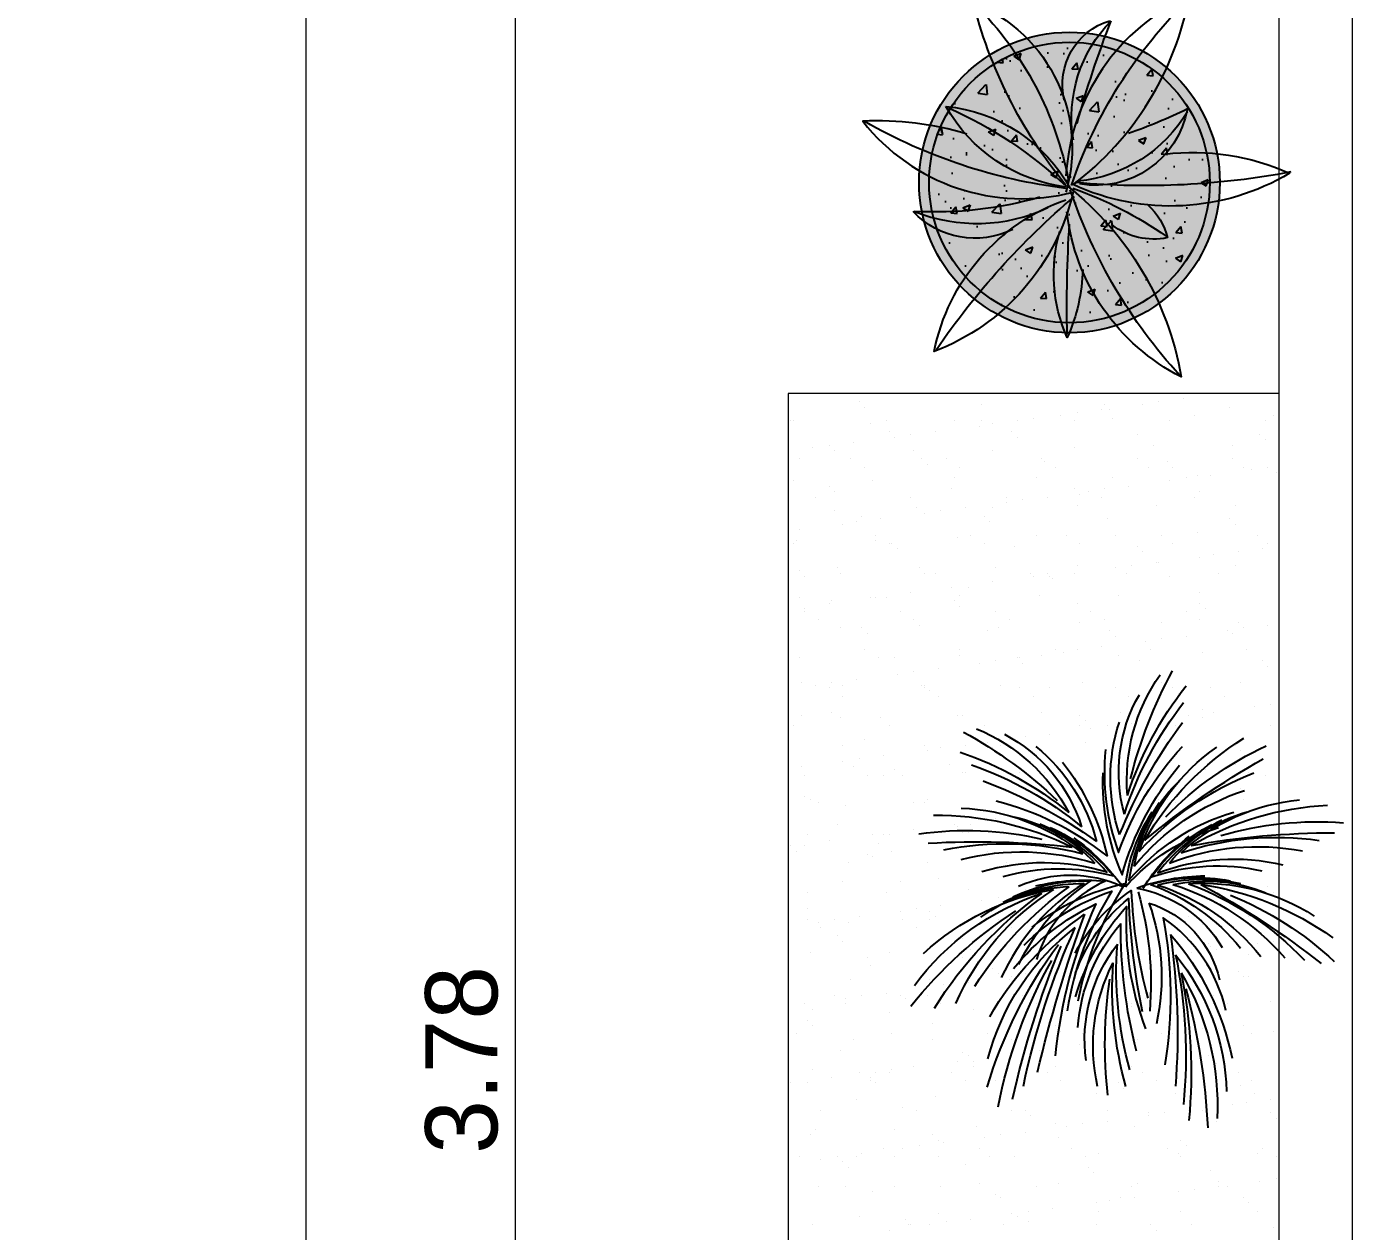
# Model space of a CAD drawing. Header units: millimetres. Extents: x 21 to 236, y 15 to 64.
# Drawn here: x 46.395 to 48.599, y 32.579 to 34.584 of the extents above; entities that cross this region are included whole.
import ezdxf

# ---------------------------------------------------------------- set-up
doc = ezdxf.new("R2010")
doc.units = ezdxf.units.MM
for name, color, linetype in [('AI-Hatch mob', 254, 'Continuous'), ('AI-Paisagismo', 95, 'Continuous'), ('AI-Produção', 1, 'Continuous'), ('PDF_Cota', 90, 'Continuous'), ('PDF_Desnível', 7, 'Continuous'), ('PDF_Terreno', 7, 'Continuous'), ('PDF_Text', 70, 'Continuous')]:
    doc.layers.add(name, color=color, linetype=linetype)
doc.layers.add('PDF_Grama', color=7, linetype='Continuous', true_color=0x397200)
doc.styles.add('PDF Comic Sans MS', font='comic.ttf')

# ---------------------------------------------------------------- blocks, each defined once
blk = doc.blocks.new('Arbusto1')
at = {"flags": 128}
blk.add_lwpolyline([(0.0576, 0.1576, 0.135862), (0.0236, 0.3544, 0.247326), (0.0118, 0.0118, -0.188686), (0.3071, 0.2008, -0.277493), (0.0259, 0.0008)], format="xyb", dxfattribs=at)
for points in [[(0.0091, 0.0033, 0.186418), (-0.2953, 0.1772, 0.252114), (-0.031, 0.0013)], [(-0.1227, 0.0246, 0.10007), (-0.2296, -0.0018, 0.179323), (-0.0616, -0.0104, 0.179323)], [(0.0949, -0.1546, -0.085889), (0.1181, -0.3189, -0.299002), (0, 0.0118, 0.249413), (-0.2481, -0.2126, 0.265564), (-0.0118, 0, 0.265564)], [(-0.2449, -0.2091, 0.066822), (-0.007, 0.0135, 0.066822)], [(0.3071, -0.1536, 0.404034), (0, 0, 0.404034)], [(0.0118, 0, 0.112321), (0.3071, -0.1417, 0.112321)], [(-0.0072, -0.0414, 0.083152), (-0.0261, -0.2395, -0.207321), (-0.0239, -0.0287)]]:
    blk.add_lwpolyline(points, format="xyb")
for centre, radius, start, end in [((1.2335, 0.1484), 1.2256, 170.24, 186.1148), ((0.1574, 0.0502), 0.1474, 101.4267, 190.9877), ((-0.2383, 0.7068), 0.7406, 289.6318, 316.9416), ((0.2445, 0.0008), 0.2283, 121.9055, 175.1859), ((0.8018, -0.124), 0.7452, 154.6853, 162.4501), ((0.2538, 0.7945), 0.8262, 228.5745, 252.3842), ((0.03, 0.1395), 0.1067, 169.1166, 218.9556), ((-0.0981, 0.059), 0.1033, 42.8374, 76.9786), ((-0.5699, -0.2041), 0.6149, 20.5138, 36.0242), ((0.1141, 0.2293), 0.2181, 261.6389, 315.6255), ((-0.3455, 1.5689), 1.6141, 286.3355, 292.415), ((0.1687, 0.103), 0.1052, 257.3557, 344.3532), ((-0.2218, 2.1799), 2.1818, 269.91, 274.502), ((-0.1107, -0.2158), 0.2515, 6.5073, 62.3609), ((0.8521, 0.1207), 0.8546, 188.0959, 210.7226), ((0.2627, 0.0386), 0.2575, 188.5552, 241.3289), ((-0.4512, -0.4544), 0.6475, 24.7599, 44.6473), ((-0.3148, 0.1946), 0.3742, 330.7697, 331.9367), ((-0.0726, -0.5233), 0.5357, 46.1483, 80.3711), ((-0.039, 0.0482), 0.1322, 320.0291, 321.1395), ((-0.039, 0.0482), 0.1435, 320.5686, 320.6314), ((-0.039, 0.0482), 0.1549, 320.0046, 321.0944), ((0.0632, -0.1424), 0.1335, 154.5276, 228.0163)]:
    blk.add_arc(centre, radius, start, end)
blk = doc.blocks.new('vaso diâmetro 50cm')
at = {"layer": 'AI-Hatch mob'}
h = blk.add_hatch(color=31, dxfattribs=at)
edge = h.paths.add_edge_path()
edge.add_arc((0, -0.25), 0.25, 0, 360)
edge = h.paths.add_edge_path(flags=16)
edge.add_arc((0, -0.25), 0.2333, 0, 360)
at = {"layer": 'AI-Hatch mob', "ltscale": 3, "true_color": 0xa0784b}
h = blk.add_hatch(dxfattribs=at)
h.set_pattern_fill('AR-CONC,_O', color=35, scale=0.000684224)
h.set_pattern_definition([(50, (-0.23333, -0.48333), (0.124655, -0.010906), [0.013034, -0.14338]), (355, (-0.23333, -0.48333), (-0.024114, 0.130726), [0.010428, -0.114703]), (100.45, (-0.22295, -0.48424), (0.100542, 0.11982), [0.011078, -0.121853]), (46.184, (-0.23333, -0.44857), (0.18548, -0.028766), [0.01955, -0.21507]), (96.636, (-0.21788, -0.45097), (0.16244, 0.169294), [0.016616, -0.18278]), (351.184, (-0.23333, -0.44857), (0.16244, 0.169294), [0.01564, -0.172055]), (21, (-0.21595, -0.45726), (0.103739, -0.069973), [0.013034, -0.14338]), (326, (-0.21595, -0.45726), (0.042286, 0.126026), [0.010428, -0.114703]), (71.451, (-0.20731, -0.4631), (0.146025, 0.056054), [0.011078, -0.121853]), (37.5, (-0.233333, -0.483333), (0.0021133, 0.0578546), [0, -0.113313, 0, -0.116441, 0, -0.115138]), (7.5, (-0.233333, -0.483333), (0.0457196, 0.068546), [0, -0.066389, 0, -0.110706, 0, -0.0438827]), (327.5, (-0.27209, -0.483333), (0.0927743, -0.0039197), [0, -0.043448, 0, -0.1355585, 0, -0.1798756]), (317.5, (-0.28947, -0.48333), (0.101354, 0.017397), [0, -0.056483, 0, -0.090025, 0, -0.127738])])
edge = h.paths.add_edge_path()
edge.add_arc((0, -0.25), 0.2333, 0, 360)
at = {"layer": 'AI-Hatch mob'}
blk.add_hatch(color=255, dxfattribs=at).paths.add_polyline_path([(0.2333, -0.25, 1), (-0.2333, -0.25, 1)])
for radius in [0.25, 0.2333]:
    blk.add_circle((0, -0.25), radius)
at = {"layer": 'AI-Paisagismo', "xscale": -1.051555555555648, "yscale": 1.051555555555264, "zscale": 1.051555555555563, "rotation": 271.0386537856739}
blk.add_blockref('Arbusto1', (-0.0061, -0.2662), dxfattribs=at)
blk = doc.blocks.new('Z231')
for points in [[(0.0319, 0.3246, -0.114063), (0.0011, 0.0834, 0.104874), (-0.1484, 0.332, 0.104874)], [(0.0382, 0.2699, -0.114063), (-0.0068, 0.0309, 0.104874), (-0.1414, 0.2879, 0.104874)], [(0.1325, 0.2951, 0.114063), (0.0282, 0.0754, -0.104874), (0.2883, 0.204, -0.104874)], [(-0.0936, 0.1996, -0.115904), (-0.023, 0.0187, 0.147182), (-0.2691, 0.1784, 0.102986)], [(-0.241, 0.1592, -0.115904), (-0.0909, 0.0361, 0.147182), (-0.3837, 0.0548, 0.102986)], [(0.1859, 0.1509, 0.115904), (0.0285, 0.0373, -0.147182), (0.3219, 0.0379, -0.102986)], [(0.1065, 0.118, 0.086018), (-0.0082, 0.003, -0.216186), (0.236, 0.0036)], [(-0.2851, 0.0102, -0.115904), (-0.0911, 0.0072, 0.147182), (-0.3319, -0.1603, 0.102986)], [(0.2038, -0.0918, 0.115229), (-0.0139, 0.0109, -0.097107), (0.0964, -0.2654)], [(0.1951, 0.0051, 0.086018), (0.033, 0.0162, -0.216186), (0.1938, -0.1676)], [(0.272, -0.0331, 0.115904), (0.083, 0.011, -0.147182), (0.2761, -0.2099, -0.102986)], [(0.1032, -0.1526, 0.124287), (-0.0286, -0.0058, -0.056159), (-0.0671, -0.2584)], [(0.102, -0.1986, 0.13599), (-0.0219, -0.0245, -0.041532), (-0.0539, -0.2896, -0.104874)], [(0.2227, -0.1337, 0.114656), (0.0167, -0.0068, -0.101429), (0.1218, -0.2877, -0.102785)], [(0.1023, -0.2549, 0.114063), (-0.0176, -0.0433, -0.104874), (-0.0618, -0.3299, -0.104874)], [(0.2474, -0.1887, 0.112887), (0.0542, -0.0368, -0.082371), (0.1498, -0.3936, -0.083381)], [(-0.2501, -0.2866, -0.189702), (-0.1034, -0.0699, 0.088334), (-0.1068, -0.4143, 0.096761)]]:
    blk.add_lwpolyline(points, format="xyb")
for centre, radius, start, end in [((-1.053, 0.0028), 1.0569, 13.8585, 28.6495), ((-0.4463, 0.2538), 0.4282, 355.1143, 35.0801), ((-0.8166, -0.0437), 0.8387, 18.1345, 38.1349), ((-0.3645, 0.2714), 0.3656, 344.457, 29.861), ((-0.8108, -0.0831), 0.8387, 17.8126, 38.1349), ((-1.0651, -0.2981), 1.145, 21.7045, 36.8339), ((-0.401, 0.2584), 0.4213, 341.5839, 18.1013), ((0.4967, -0.0227), 0.4282, 112.2361, 152.202), ((-0.664, -0.242), 0.7003, 30.4036, 57.9559), ((0.4375, 0.0362), 0.3656, 117.4553, 162.8593), ((0.8719, -0.5616), 1.0569, 118.6667, 133.4577), ((-0.6774, -0.3866), 0.7932, 44.2502, 65.2117), ((-0.5034, -0.0632), 0.48, 18.1336, 55.1017), ((0.4612, 0.0056), 0.4213, 129.215, 165.7324), ((0.6478, -0.4731), 0.8387, 109.1813, 129.1817), ((-1.277, -1.3631), 1.9126, 50.4825, 60.5915), ((0.6216, -0.5031), 0.8387, 109.1813, 129.5036), ((-0.5774, -0.3996), 0.719, 42.5017, 68.6551), ((0.7196, -0.8214), 1.145, 110.4823, 125.6117), ((-0.4738, -0.3094), 0.5679, 39.4735, 71.4963), ((-0.3972, -0.0121), 0.3674, 9.9826, 44.6231), ((-0.522, -0.5051), 0.7003, 59.7309, 87.2832), ((-0.4696, -0.2706), 0.48, 47.4609, 84.429), ((0.3876, -0.2922), 0.48, 92.0443, 129.0124), ((-0.4629, -0.6377), 0.7932, 73.5775, 94.539), ((-0.4021, -0.174), 0.3674, 39.3099, 73.9504), ((-0.4056, -0.0375), 0.3927, 5.9181, 33.4168), ((0.3262, -0.1916), 0.3674, 102.5228, 137.1634), ((0.4255, -0.5295), 0.7003, 89.1901, 116.7424), ((-0.5074, -1.7827), 1.9126, 79.8098, 89.9188), ((-0.3707, -0.3145), 0.4768, 41.758, 73.2265), ((-0.3969, -0.2003), 0.3927, 35.2454, 62.7441), ((0.3194, -0.2175), 0.3927, 113.7292, 141.2279), ((0.3583, -0.6582), 0.7932, 81.9342, 102.8958), ((-0.3693, -0.6001), 0.719, 71.829, 97.9824), ((-0.3232, -0.4707), 0.5679, 68.8008, 100.8236), ((-0.4616, -0.2495), 0.4757, 31.5834, 51.2489), ((0.2672, -0.6149), 0.719, 78.4909, 104.6443), ((0.3323, -1.8038), 1.9126, 86.5544, 96.6634), ((0.2292, -0.4829), 0.5679, 75.6497, 107.6725), ((-0.2308, -0.4247), 0.4768, 71.0853, 102.5538), ((0.1398, -0.4313), 0.4768, 73.9195, 105.388), ((-0.0919, -0.6848), 0.7003, 98.1979, 125.7501), ((0.7143, -1.676), 1.9126, 118.2768, 128.3858), ((-0.1967, -0.4685), 0.48, 85.9278, 122.8959), ((0.0868, -0.6641), 0.719, 110.296, 136.4493), ((0.0424, -0.5341), 0.5679, 107.2678, 139.2906), ((-0.204, -0.3509), 0.3674, 77.7769, 112.4174), ((0.0861, -0.4406), 0.4768, 109.5522, 141.0207), ((-0.1836, -0.3682), 0.3927, 73.7124, 101.2111), ((0.0121, -0.2906), 0.2956, 100.3982, 149.1935), ((-0.2036, -0.447), 0.4757, 70.0504, 89.7159), ((0.0818, -0.3757), 0.3927, 64.7629, 92.2616), ((-0.1974, -0.3805), 0.4768, 24.9532, 56.4217), ((0.1058, -0.3638), 0.3674, 53.5566, 88.1971), ((-0.3856, -0.6941), 0.8599, 32.704, 54.2022), ((0.0369, -0.7518), 0.7932, 112.0445, 133.006), ((0.6951, -0.2221), 0.7696, 163.9103, 184.944), ((0.0541, -0.591), 0.5959, 47.2739, 80.4226), ((-0.1634, -0.5067), 0.5946, 23.3932, 57.8318), ((-0.0063, -0.5852), 0.6028, 36.2593, 71.8999), ((-0.3733, -0.7839), 0.9501, 31.9465, 54.3066), ((0.0038, -0.2686), 0.245, 107.4781, 167.3492), ((0.4113, -0.2069), 0.5109, 160.3283, 192.5968), ((-3.0742, -1.2065), 3.3563, 13.3501, 19.948), ((-0.3286, -0.664), 0.7285, 29.8492, 55.8091), ((-0.331, -0.931), 1.0483, 38.622, 56.8665), ((-1.1489, -0.0938), 1.145, 345.4121, 0.5415), ((-0.3235, -0.3575), 0.4213, 4.1447, 40.6621), ((-1.529, -0.8312), 1.7913, 11.8162, 24.3631), ((-0.2452, -0.5459), 0.5717, 14.7932, 52.5129), ((0.3521, -0.5243), 0.6294, 138.637, 168.4711), ((1.4618, -0.339), 1.5987, 171.7072, 184.5082), ((-0.8321, -0.1965), 0.8387, 344.1111, 4.4334), ((-0.2848, -0.3557), 0.3656, 352.385, 37.789), ((-1.7647, -0.9368), 2.0622, 12.3671, 22.8407), ((-0.7405, -0.7819), 1.0963, 16.6968, 36.3639), ((0.279, -0.4922), 0.531, 140.7541, 178.3521), ((1.0236, -0.3937), 1.18, 168.3885, 185.5148), ((-0.8226, -0.2352), 0.8387, 344.1111, 4.1115), ((-0.3671, -0.3703), 0.4282, 347.1659, 27.1317), ((-0.8404, -0.7289), 1.1443, 10.8838, 29.2732), ((0.3823, -0.5098), 0.6127, 149.4873, 182.8464), ((1.0168, -0.4325), 1.1857, 168.624, 185.4388), ((-1.0237, -0.3677), 1.0569, 353.5965, 8.3875), ((1.3411, -0.6378), 1.5506, 164.999, 177.2078)]:
    blk.add_arc(centre, radius, start, end)

msp = doc.modelspace()

# ---------------------------------------------------------------- linework, layer by layer
at = {"layer": 'PDF_Cota', "lineweight": 0}
for points in [[(47.2079, 31.0316), (47.2079, 34.7346), (47.2079, 34.6938)], [(48.477, 33.9731), (47.6611, 33.9731), (47.6611, 30.5919), (46.8589, 30.5919)]]:
    msp.add_lwpolyline(points, dxfattribs=at)
at = {"layer": 'PDF_Desnível', "lineweight": 9}
msp.add_lwpolyline([(46.8589, 34.7753), (46.8589, 30.5919), (43.8584, 30.5919)], dxfattribs=at)
at = {"layer": 'PDF_Grama', "lineweight": 20}
for points in [[(47.779, 33.9595), (47.779, 33.9595)], [(47.9829, 33.955), (47.9829, 33.955)], [(48.1869, 33.955), (48.1869, 33.955)], [(48.2503, 33.955), (48.2503, 33.955)], [(48.2775, 33.9595), (48.2775, 33.9595)], [(48.3183, 33.964), (48.3183, 33.964)], [(48.3863, 33.9731), (48.3863, 33.9731)], [(47.788, 33.9505), (47.788, 33.9505)], [(48.069, 33.9323), (48.069, 33.9323)], [(48.1144, 33.9369), (48.1144, 33.9369)], [(48.1416, 33.9414), (48.1416, 33.9414)], [(48.1824, 33.9459), (48.1824, 33.9459)], [(48.196, 33.9459), (48.196, 33.9459)], [(48.2005, 33.9323), (48.2005, 33.9323)], [(48.3365, 33.9369), (48.3365, 33.9369)], [(48.3954, 33.9505), (48.3954, 33.9505)], [(48.4679, 33.9369), (48.4679, 33.9369)], [(47.6657, 33.9278), (47.6657, 33.9278)], [(47.6702, 33.9278), (47.6702, 33.9278)], [(47.7971, 33.9233), (47.7971, 33.9233)], [(47.8243, 33.9278), (47.8243, 33.9278)], [(47.8288, 33.9097), (47.8288, 33.9097)], [(47.9059, 33.9097), (47.9059, 33.9097)], [(47.9376, 33.9278), (47.9376, 33.9278)], [(47.9784, 33.9187), (47.9784, 33.9187)], [(47.9829, 33.9278), (47.9829, 33.9278)], [(48.0011, 33.9233), (48.0011, 33.9233)], [(48.0328, 33.9097), (48.0328, 33.9097)], [(48.0418, 33.9278), (48.0418, 33.9278)], [(48.137, 33.9278), (48.137, 33.9278)], [(48.2957, 33.9278), (48.2957, 33.9278)], [(48.4543, 33.9278), (48.4543, 33.9278)], [(47.7699, 33.8915), (47.7699, 33.8915)], [(47.8379, 33.9006), (47.8379, 33.9006)], [(47.8651, 33.9051), (47.8651, 33.9051)], [(48.0418, 33.9006), (48.0418, 33.9006)], [(48.2413, 33.9051), (48.2413, 33.9051)], [(48.4452, 33.9051), (48.4452, 33.9051)], [(48.4543, 33.8961), (48.4543, 33.8961)], [(47.7019, 33.8825), (47.7019, 33.8825)], [(47.7291, 33.887), (47.7291, 33.887)], [(47.7382, 33.8779), (47.7382, 33.8779)], [(47.8696, 33.8779), (47.8696, 33.8779)], [(48.0011, 33.8779), (48.0011, 33.8779)], [(48.137, 33.8825), (48.137, 33.8825)], [(48.2685, 33.887), (48.2685, 33.887)], [(48.3999, 33.887), (48.3999, 33.887)], [(47.6793, 33.8643), (47.6793, 33.8643)], [(47.7654, 33.8643), (47.7654, 33.8643)], [(47.788, 33.8507), (47.788, 33.8507)], [(47.8832, 33.8643), (47.8832, 33.8643)], [(47.8923, 33.8553), (47.8923, 33.8553)], [(47.924, 33.8643), (47.924, 33.8643)], [(47.9467, 33.8507), (47.9467, 33.8507)], [(48.0826, 33.8643), (48.0826, 33.8643)], [(48.0872, 33.8598), (48.0872, 33.8598)], [(48.1053, 33.8507), (48.1053, 33.8507)], [(48.2413, 33.8643), (48.2413, 33.8643)], [(48.2594, 33.8507), (48.2594, 33.8507)], [(48.2911, 33.8598), (48.2911, 33.8598)], [(48.3002, 33.8507), (48.3002, 33.8507)], [(48.3999, 33.8643), (48.3999, 33.8643)], [(48.418, 33.8507), (48.418, 33.8507)], [(48.4316, 33.8462), (48.4316, 33.8462)], [(48.4588, 33.8507), (48.4588, 33.8507)], [(47.6702, 33.8281), (47.6702, 33.8281)], [(47.8016, 33.8281), (47.8016, 33.8281)], [(47.9376, 33.8326), (47.9376, 33.8326)], [(48.0736, 33.8326), (48.0736, 33.8326)], [(48.2005, 33.8326), (48.2005, 33.8326)], [(48.2957, 33.8281), (48.2957, 33.8281)], [(48.3229, 33.8326), (48.3229, 33.8326)], [(48.341, 33.8371), (48.341, 33.8371)], [(48.3637, 33.8371), (48.3637, 33.8371)], [(48.4724, 33.8417), (48.4724, 33.8417)], [(47.7065, 33.8009), (47.7065, 33.8009)], [(47.7291, 33.819), (47.7291, 33.819)], [(47.7382, 33.8099), (47.7382, 33.8099)], [(47.8651, 33.8009), (47.8651, 33.8009)], [(47.9331, 33.8145), (47.9331, 33.8145)], [(48.0237, 33.8009), (48.0237, 33.8009)], [(48.0917, 33.8009), (48.0917, 33.8009)], [(48.137, 33.8145), (48.137, 33.8145)], [(48.1461, 33.8054), (48.1461, 33.8054)], [(48.1597, 33.8099), (48.1597, 33.8099)], [(48.1824, 33.8009), (48.1824, 33.8009)], [(48.1869, 33.8145), (48.1869, 33.8145)], [(48.2277, 33.819), (48.2277, 33.819)], [(48.3365, 33.8009), (48.3365, 33.8009)], [(48.3455, 33.8099), (48.3455, 33.8099)], [(47.7382, 33.7782), (47.7382, 33.7782)], [(47.8742, 33.7828), (47.8742, 33.7828)], [(47.9149, 33.7782), (47.9149, 33.7782)], [(47.9557, 33.7828), (47.9557, 33.7828)], [(48.0011, 33.7828), (48.0011, 33.7828)], [(48.0237, 33.7918), (48.0237, 33.7918)], [(48.0509, 33.7963), (48.0509, 33.7963)], [(48.1416, 33.7873), (48.1416, 33.7873)], [(48.273, 33.7873), (48.273, 33.7873)], [(48.4044, 33.7873), (48.4044, 33.7873)], [(47.7518, 33.7556), (47.7518, 33.7556)], [(47.7744, 33.7601), (47.7744, 33.7601)], [(47.7835, 33.7692), (47.7835, 33.7692)], [(47.8152, 33.7646), (47.8152, 33.7646)], [(47.8877, 33.7737), (47.8877, 33.7737)], [(47.9875, 33.7692), (47.9875, 33.7692)], [(47.9965, 33.7601), (47.9965, 33.7601)], [(48.1914, 33.7646), (48.1914, 33.7646)], [(48.3954, 33.7646), (48.3954, 33.7646)], [(48.4044, 33.7556), (48.4044, 33.7556)], [(47.6793, 33.7465), (47.6793, 33.7465)], [(47.8062, 33.7374), (47.8062, 33.7374)], [(47.9648, 33.7374), (47.9648, 33.7374)], [(48.0736, 33.7374), (48.0736, 33.7374)], [(48.1234, 33.7374), (48.1234, 33.7374)], [(48.205, 33.7374), (48.205, 33.7374)], [(48.2821, 33.7374), (48.2821, 33.7374)], [(48.341, 33.742), (48.341, 33.742)], [(48.4407, 33.7374), (48.4407, 33.7374)], [(48.477, 33.742), (48.477, 33.742)], [(47.6702, 33.7238), (47.6702, 33.7238)], [(47.6747, 33.7284), (47.6747, 33.7284)], [(47.8062, 33.7284), (47.8062, 33.7284)], [(47.8288, 33.7238), (47.8288, 33.7238)], [(47.8334, 33.7238), (47.8334, 33.7238)], [(47.8424, 33.7148), (47.8424, 33.7148)], [(47.9421, 33.7329), (47.9421, 33.7329)], [(47.9875, 33.7238), (47.9875, 33.7238)], [(48.0373, 33.7193), (48.0373, 33.7193)], [(48.1461, 33.7238), (48.1461, 33.7238)], [(48.2413, 33.7193), (48.2413, 33.7193)], [(48.3002, 33.7238), (48.3002, 33.7238)], [(48.4498, 33.7148), (48.4498, 33.7148)], [(48.4588, 33.7238), (48.4588, 33.7238)], [(48.2503, 33.7102), (48.2503, 33.7102)], [(48.273, 33.6921), (48.273, 33.6921)], [(48.2775, 33.6921), (48.2775, 33.6921)], [(48.3455, 33.7012), (48.3455, 33.7012)], [(48.3682, 33.7057), (48.3682, 33.7057)], [(48.409, 33.7102), (48.409, 33.7102)], [(47.6793, 33.6785), (47.6793, 33.6785)], [(47.6883, 33.6694), (47.6883, 33.6694)], [(47.7427, 33.683), (47.7427, 33.683)], [(47.7472, 33.674), (47.7472, 33.674)], [(47.8787, 33.683), (47.8787, 33.683)], [(47.8877, 33.674), (47.8877, 33.674)], [(47.9059, 33.674), (47.9059, 33.674)], [(48.0056, 33.683), (48.0056, 33.683)], [(48.0645, 33.674), (48.0645, 33.674)], [(48.069, 33.6694), (48.069, 33.6694)], [(48.0917, 33.674), (48.0917, 33.674)], [(48.0962, 33.6694), (48.0962, 33.6694)], [(48.137, 33.674), (48.137, 33.674)], [(48.1416, 33.6876), (48.1416, 33.6876)], [(48.205, 33.683), (48.205, 33.683)], [(48.2231, 33.674), (48.2231, 33.674)], [(48.2322, 33.6876), (48.2322, 33.6876)], [(48.2957, 33.6694), (48.2957, 33.6694)], [(48.3772, 33.674), (48.3772, 33.674)], [(48.4044, 33.6876), (48.4044, 33.6876)], [(47.9331, 33.6513), (47.9331, 33.6513)], [(47.9603, 33.6513), (47.9603, 33.6513)], [(48.0011, 33.6604), (48.0011, 33.6604)], [(48.1008, 33.6649), (48.1008, 33.6649)], [(47.6793, 33.6332), (47.6793, 33.6332)], [(47.7291, 33.6241), (47.7291, 33.6241)], [(47.7336, 33.6286), (47.7336, 33.6286)], [(47.7971, 33.6332), (47.7971, 33.6332)], [(47.8062, 33.6332), (47.8062, 33.6332)], [(47.8243, 33.6332), (47.8243, 33.6332)], [(47.8651, 33.6422), (47.8651, 33.6422)], [(47.9376, 33.6286), (47.9376, 33.6286)], [(47.9467, 33.6377), (47.9467, 33.6377)], [(48.0781, 33.6377), (48.0781, 33.6377)], [(48.1416, 33.6241), (48.1416, 33.6241)], [(48.2095, 33.6377), (48.2095, 33.6377)], [(48.3455, 33.6422), (48.3455, 33.6422)], [(48.3455, 33.6241), (48.3455, 33.6241)], [(48.477, 33.6422), (48.477, 33.6422)], [(47.6611, 33.6151), (47.6611, 33.6151)], [(47.6883, 33.6151), (47.6883, 33.6151)], [(47.6883, 33.6105), (47.6883, 33.6105)], [(47.847, 33.6105), (47.847, 33.6105)], [(47.9467, 33.6196), (47.9467, 33.6196)], [(48.0056, 33.6105), (48.0056, 33.6105)], [(48.1642, 33.6105), (48.1642, 33.6105)], [(48.3229, 33.6105), (48.3229, 33.6105)], [(48.3546, 33.6151), (48.3546, 33.6151)], [(47.711, 33.5969), (47.711, 33.5969)], [(47.7472, 33.5833), (47.7472, 33.5833)], [(47.7835, 33.5833), (47.7835, 33.5833)], [(47.8696, 33.5969), (47.8696, 33.5969)], [(47.8787, 33.5879), (47.8787, 33.5879)], [(47.992, 33.5788), (47.992, 33.5788)], [(48.0101, 33.5833), (48.0101, 33.5833)], [(48.0283, 33.5969), (48.0283, 33.5969)], [(48.1461, 33.5924), (48.1461, 33.5924)], [(48.1869, 33.5969), (48.1869, 33.5969)], [(48.196, 33.5788), (48.196, 33.5788)], [(48.2821, 33.5924), (48.2821, 33.5924)], [(48.3455, 33.5969), (48.3455, 33.5969)], [(48.3908, 33.5788), (48.3908, 33.5788)], [(48.409, 33.5924), (48.409, 33.5924)], [(48.418, 33.5833), (48.418, 33.5833)], [(48.4588, 33.5879), (48.4588, 33.5879)], [(47.7926, 33.5743), (47.7926, 33.5743)], [(48.205, 33.5697), (48.205, 33.5697)], [(48.2549, 33.5607), (48.2549, 33.5607)], [(48.2821, 33.5652), (48.2821, 33.5652)], [(48.3229, 33.5697), (48.3229, 33.5697)], [(48.3999, 33.5743), (48.3999, 33.5743)], [(47.788, 33.5471), (47.788, 33.5471)], [(47.9467, 33.5471), (47.9467, 33.5471)], [(47.9467, 33.538), (47.9467, 33.538)], [(48.0826, 33.538), (48.0826, 33.538)], [(48.1053, 33.5471), (48.1053, 33.5471)], [(48.1189, 33.5425), (48.1189, 33.5425)], [(48.1416, 33.5471), (48.1416, 33.5471)], [(48.1824, 33.5516), (48.1824, 33.5516)], [(48.2095, 33.538), (48.2095, 33.538)], [(48.2639, 33.5471), (48.2639, 33.5471)], [(48.3501, 33.5425), (48.3501, 33.5425)], [(48.4226, 33.5471), (48.4226, 33.5471)], [(47.6793, 33.5335), (47.6793, 33.5335)], [(47.8107, 33.5335), (47.8107, 33.5335)], [(47.8379, 33.5335), (47.8379, 33.5335)], [(47.9104, 33.5153), (47.9104, 33.5153)], [(47.9784, 33.5244), (47.9784, 33.5244)], [(48.0056, 33.5289), (48.0056, 33.5289)], [(48.0418, 33.5335), (48.0418, 33.5335)], [(48.0464, 33.5335), (48.0464, 33.5335)], [(48.0509, 33.5244), (48.0509, 33.5244)], [(48.2458, 33.5289), (48.2458, 33.5289)], [(48.4498, 33.5289), (48.4498, 33.5289)], [(48.4588, 33.5199), (48.4588, 33.5199)], [(47.6838, 33.4927), (47.6838, 33.4927)], [(47.7336, 33.4927), (47.7336, 33.4927)], [(47.7744, 33.4972), (47.7744, 33.4972)], [(47.8424, 33.5063), (47.8424, 33.5063)], [(47.8696, 33.5108), (47.8696, 33.5108)], [(48.1506, 33.4927), (48.1506, 33.4927)], [(48.2821, 33.4927), (48.2821, 33.4927)], [(48.4135, 33.4927), (48.4135, 33.4927)], [(47.7065, 33.4881), (47.7065, 33.4881)], [(47.7291, 33.4836), (47.7291, 33.4836)], [(47.7518, 33.4881), (47.7518, 33.4881)], [(47.7518, 33.47), (47.7518, 33.47)], [(47.8832, 33.4881), (47.8832, 33.4881)], [(47.8877, 33.4881), (47.8877, 33.4881)], [(47.8877, 33.4836), (47.8877, 33.4836)], [(47.8968, 33.4791), (47.8968, 33.4791)], [(47.9104, 33.47), (47.9104, 33.47)], [(48.0147, 33.4881), (48.0147, 33.4881)], [(48.0464, 33.4836), (48.0464, 33.4836)], [(48.069, 33.47), (48.069, 33.47)], [(48.0962, 33.4836), (48.0962, 33.4836)], [(48.205, 33.4836), (48.205, 33.4836)], [(48.2277, 33.47), (48.2277, 33.47)], [(48.3002, 33.4836), (48.3002, 33.4836)], [(48.3093, 33.4745), (48.3093, 33.4745)], [(48.3637, 33.4836), (48.3637, 33.4836)], [(48.3863, 33.47), (48.3863, 33.47)], [(48.3501, 33.4474), (48.3501, 33.4474)], [(48.4362, 33.4519), (48.4362, 33.4519)], [(48.4634, 33.4564), (48.4634, 33.4564)], [(47.6838, 33.4383), (47.6838, 33.4383)], [(47.7336, 33.4428), (47.7336, 33.4428)], [(47.7472, 33.4338), (47.7472, 33.4338)], [(47.8152, 33.4338), (47.8152, 33.4338)], [(47.9421, 33.4383), (47.9421, 33.4383)], [(47.9512, 33.4383), (47.9512, 33.4383)], [(48.0826, 33.4428), (48.0826, 33.4428)], [(48.1461, 33.4383), (48.1461, 33.4383)], [(48.1552, 33.4292), (48.1552, 33.4292)], [(48.2141, 33.4428), (48.2141, 33.4428)], [(48.2322, 33.4247), (48.2322, 33.4247)], [(48.3002, 33.4338), (48.3002, 33.4338)], [(48.3274, 33.4383), (48.3274, 33.4383)], [(48.3501, 33.4338), (48.3501, 33.4338)], [(48.3682, 33.4428), (48.3682, 33.4428)], [(47.6702, 33.4202), (47.6702, 33.4202)], [(47.8288, 33.4202), (47.8288, 33.4202)], [(47.9875, 33.4202), (47.9875, 33.4202)], [(48.0962, 33.4066), (48.0962, 33.4066)], [(48.1461, 33.4202), (48.1461, 33.4202)], [(48.1642, 33.4156), (48.1642, 33.4156)], [(48.1914, 33.4202), (48.1914, 33.4202)], [(48.3047, 33.4202), (48.3047, 33.4202)], [(48.4634, 33.4202), (48.4634, 33.4202)], [(47.7518, 33.3884), (47.7518, 33.3884)], [(47.788, 33.3975), (47.788, 33.3975)], [(47.8877, 33.3884), (47.8877, 33.3884)], [(47.9149, 33.3839), (47.9149, 33.3839)], [(47.9557, 33.3884), (47.9557, 33.3884)], [(47.992, 33.393), (47.992, 33.393)], [(48.0011, 33.3839), (48.0011, 33.3839)], [(48.0147, 33.3884), (48.0147, 33.3884)], [(48.0283, 33.3975), (48.0283, 33.3975)], [(48.0554, 33.402), (48.0554, 33.402)], [(48.1552, 33.393), (48.1552, 33.393)], [(48.2005, 33.3884), (48.2005, 33.3884)], [(48.2866, 33.3975), (48.2866, 33.3975)], [(48.4044, 33.3884), (48.4044, 33.3884)], [(48.418, 33.3975), (48.418, 33.3975)], [(47.7518, 33.3612), (47.7518, 33.3612)], [(47.779, 33.3658), (47.779, 33.3658)], [(47.8198, 33.3703), (47.8198, 33.3703)], [(47.8923, 33.3794), (47.8923, 33.3794)], [(48.4135, 33.3794), (48.4135, 33.3794)], [(47.6838, 33.3522), (47.6838, 33.3522)], [(47.6883, 33.3386), (47.6883, 33.3386)], [(47.7699, 33.3522), (47.7699, 33.3522)], [(47.7926, 33.3386), (47.7926, 33.3386)], [(47.8198, 33.3386), (47.8198, 33.3386)], [(47.8379, 33.3476), (47.8379, 33.3476)], [(47.8515, 33.3386), (47.8515, 33.3386)], [(47.9285, 33.3567), (47.9285, 33.3567)], [(47.9512, 33.3431), (47.9512, 33.3431)], [(47.9557, 33.3431), (47.9557, 33.3431)], [(48.0464, 33.3431), (48.0464, 33.3431)], [(48.0872, 33.3567), (48.0872, 33.3567)], [(48.0872, 33.3431), (48.0872, 33.3431)], [(48.1098, 33.3431), (48.1098, 33.3431)], [(48.2186, 33.3431), (48.2186, 33.3431)], [(48.2458, 33.3567), (48.2458, 33.3567)], [(48.2503, 33.3431), (48.2503, 33.3431)], [(48.2685, 33.3431), (48.2685, 33.3431)], [(48.3546, 33.3476), (48.3546, 33.3476)], [(48.4044, 33.3567), (48.4044, 33.3567)], [(48.4271, 33.3431), (48.4271, 33.3431)], [(48.4543, 33.3386), (48.4543, 33.3386)], [(48.2594, 33.334), (48.2594, 33.334)], [(48.4135, 33.3159), (48.4135, 33.3159)], [(47.6883, 33.3023), (47.6883, 33.3023)], [(47.6974, 33.2978), (47.6974, 33.2978)], [(47.711, 33.2933), (47.711, 33.2933)], [(47.8696, 33.2933), (47.8696, 33.2933)], [(47.8877, 33.2933), (47.8877, 33.2933)], [(47.8923, 33.2978), (47.8923, 33.2978)], [(48.0192, 33.2933), (48.0192, 33.2933)], [(48.0283, 33.2933), (48.0283, 33.2933)], [(48.0962, 33.2978), (48.0962, 33.2978)], [(48.1552, 33.2978), (48.1552, 33.2978)], [(48.1869, 33.2933), (48.1869, 33.2933)], [(48.2095, 33.2933), (48.2095, 33.2933)], [(48.2367, 33.2933), (48.2367, 33.2933)], [(48.2775, 33.2978), (48.2775, 33.2978)], [(48.2911, 33.2978), (48.2911, 33.2978)], [(48.3047, 33.2933), (48.3047, 33.2933)], [(48.3455, 33.3068), (48.3455, 33.3068)], [(48.3455, 33.2933), (48.3455, 33.2933)], [(48.3727, 33.3114), (48.3727, 33.3114)], [(48.418, 33.2978), (48.418, 33.2978)], [(47.7563, 33.2887), (47.7563, 33.2887)], [(48.0736, 33.2751), (48.0736, 33.2751)], [(48.1008, 33.2751), (48.1008, 33.2751)], [(48.1053, 33.2887), (48.1053, 33.2887)], [(48.1416, 33.2842), (48.1416, 33.2842)], [(47.7427, 33.257), (47.7427, 33.257)], [(47.9376, 33.257), (47.9376, 33.257)], [(47.9421, 33.2525), (47.9421, 33.2525)], [(47.9648, 33.257), (47.9648, 33.257)], [(48.0056, 33.2661), (48.0056, 33.2661)], [(48.3591, 33.2525), (48.3591, 33.2525)], [(47.6929, 33.2389), (47.6929, 33.2389)], [(47.7291, 33.2298), (47.7291, 33.2298)], [(47.8016, 33.2389), (47.8016, 33.2389)], [(47.8198, 33.2389), (47.8198, 33.2389)], [(47.8288, 33.2389), (47.8288, 33.2389)], [(47.8696, 33.2479), (47.8696, 33.2479)], [(47.9512, 33.2434), (47.9512, 33.2434)], [(47.9603, 33.2434), (47.9603, 33.2434)], [(48.0917, 33.2479), (48.0917, 33.2479)], [(48.128, 33.2298), (48.128, 33.2298)], [(48.1506, 33.2479), (48.1506, 33.2479)], [(48.2231, 33.2479), (48.2231, 33.2479)], [(48.2866, 33.2298), (48.2866, 33.2298)], [(48.3546, 33.2479), (48.3546, 33.2479)], [(48.3637, 33.2389), (48.3637, 33.2389)], [(48.4452, 33.2298), (48.4452, 33.2298)], [(47.6657, 33.2207), (47.6657, 33.2207)], [(47.6747, 33.2117), (47.6747, 33.2117)], [(47.6883, 33.2207), (47.6883, 33.2207)], [(47.7926, 33.2071), (47.7926, 33.2071)], [(47.8107, 33.2253), (47.8107, 33.2253)], [(47.8334, 33.2117), (47.8334, 33.2117)], [(47.9693, 33.2253), (47.9693, 33.2253)], [(47.992, 33.2117), (47.992, 33.2117)], [(48.1506, 33.2162), (48.1506, 33.2162)], [(48.3093, 33.2162), (48.3093, 33.2162)], [(48.4679, 33.2162), (48.4679, 33.2162)], [(47.7608, 33.1935), (47.7608, 33.1935)], [(47.8016, 33.2026), (47.8016, 33.2026)], [(47.8923, 33.1935), (47.8923, 33.1935)], [(47.9965, 33.2026), (47.9965, 33.2026)], [(48.0237, 33.1935), (48.0237, 33.1935)], [(48.1597, 33.1981), (48.1597, 33.1981)], [(48.2005, 33.2026), (48.2005, 33.2026)], [(48.2095, 33.1935), (48.2095, 33.1935)], [(48.2911, 33.2026), (48.2911, 33.2026)], [(48.3954, 33.1845), (48.3954, 33.1845)], [(48.409, 33.1981), (48.409, 33.1981)], [(48.4226, 33.1981), (48.4226, 33.1981)], [(48.4226, 33.189), (48.4226, 33.189)], [(48.4634, 33.1935), (48.4634, 33.1935)], [(47.7518, 33.1618), (47.7518, 33.1618)], [(47.847, 33.1618), (47.847, 33.1618)], [(47.9104, 33.1663), (47.9104, 33.1663)], [(48.069, 33.1663), (48.069, 33.1663)], [(48.2277, 33.1663), (48.2277, 33.1663)], [(48.2594, 33.1663), (48.2594, 33.1663)], [(48.2821, 33.1709), (48.2821, 33.1709)], [(48.3229, 33.1754), (48.3229, 33.1754)], [(48.3863, 33.1663), (48.3863, 33.1663)], [(47.6929, 33.1437), (47.6929, 33.1437)], [(47.8243, 33.1437), (47.8243, 33.1437)], [(47.9603, 33.1482), (47.9603, 33.1482)], [(48.0464, 33.1573), (48.0464, 33.1573)], [(48.0509, 33.1392), (48.0509, 33.1392)], [(48.0554, 33.1482), (48.0554, 33.1482)], [(48.0962, 33.1482), (48.0962, 33.1482)], [(48.1189, 33.1482), (48.1189, 33.1482)], [(48.1461, 33.1527), (48.1461, 33.1527)], [(48.1869, 33.1573), (48.1869, 33.1573)], [(48.2231, 33.1482), (48.2231, 33.1482)], [(48.2549, 33.1527), (48.2549, 33.1527)], [(48.3591, 33.1527), (48.3591, 33.1527)], [(48.4588, 33.1527), (48.4588, 33.1527)], [(48.4679, 33.1437), (48.4679, 33.1437)], [(47.6929, 33.1165), (47.6929, 33.1165)], [(47.8742, 33.1165), (47.8742, 33.1165)], [(47.9149, 33.121), (47.9149, 33.121)], [(47.9829, 33.1301), (47.9829, 33.1301)], [(48.0101, 33.1346), (48.0101, 33.1346)], [(47.6929, 33.0984), (47.6929, 33.0984)], [(47.711, 33.0938), (47.711, 33.0938)], [(47.7382, 33.0984), (47.7382, 33.0984)], [(47.7608, 33.0938), (47.7608, 33.0938)], [(47.779, 33.1029), (47.779, 33.1029)], [(47.847, 33.112), (47.847, 33.112)], [(47.8515, 33.0984), (47.8515, 33.0984)], [(47.8968, 33.112), (47.8968, 33.112)], [(47.8968, 33.0984), (47.8968, 33.0984)], [(47.9059, 33.1029), (47.9059, 33.1029)], [(48.0101, 33.0984), (48.0101, 33.0984)], [(48.0237, 33.0938), (48.0237, 33.0938)], [(48.1008, 33.1074), (48.1008, 33.1074)], [(48.1642, 33.1029), (48.1642, 33.1029)], [(48.1688, 33.0984), (48.1688, 33.0984)], [(48.2957, 33.1029), (48.2957, 33.1029)], [(48.3047, 33.1074), (48.3047, 33.1074)], [(48.3138, 33.0984), (48.3138, 33.0984)], [(48.3274, 33.1029), (48.3274, 33.1029)], [(48.4271, 33.1029), (48.4271, 33.1029)], [(47.7155, 33.0848), (47.7155, 33.0848)], [(47.8742, 33.0848), (47.8742, 33.0848)], [(48.0328, 33.0848), (48.0328, 33.0848)], [(48.1914, 33.0848), (48.1914, 33.0848)], [(48.3501, 33.0893), (48.3501, 33.0893)], [(47.7427, 33.0712), (47.7427, 33.0712)], [(47.7518, 33.0621), (47.7518, 33.0621)], [(47.9512, 33.0666), (47.9512, 33.0666)], [(48.1506, 33.0621), (48.1506, 33.0621)], [(48.1597, 33.053), (48.1597, 33.053)], [(48.3591, 33.0576), (48.3591, 33.0576)], [(48.3637, 33.053), (48.3637, 33.053)], [(48.4407, 33.0576), (48.4407, 33.0576)], [(48.4679, 33.0621), (48.4679, 33.0621)], [(47.6974, 33.044), (47.6974, 33.044)], [(47.7926, 33.0349), (47.7926, 33.0349)], [(47.8288, 33.044), (47.8288, 33.044)], [(47.9512, 33.0349), (47.9512, 33.0349)], [(47.9648, 33.0485), (47.9648, 33.0485)], [(48.0962, 33.0485), (48.0962, 33.0485)], [(48.1098, 33.0394), (48.1098, 33.0394)], [(48.2277, 33.0485), (48.2277, 33.0485)], [(48.2367, 33.0304), (48.2367, 33.0304)], [(48.2685, 33.0394), (48.2685, 33.0394)], [(48.3047, 33.0394), (48.3047, 33.0394)], [(48.3319, 33.044), (48.3319, 33.044)], [(48.3727, 33.0485), (48.3727, 33.0485)], [(48.4271, 33.0394), (48.4271, 33.0394)], [(47.7971, 33.0213), (47.7971, 33.0213)], [(48.0011, 33.0168), (48.0011, 33.0168)], [(48.0101, 33.0077), (48.0101, 33.0077)], [(48.0554, 33.0077), (48.0554, 33.0077)], [(48.0962, 33.0122), (48.0962, 33.0122)], [(48.1688, 33.0213), (48.1688, 33.0213)], [(48.196, 33.0258), (48.196, 33.0258)], [(48.205, 33.0122), (48.205, 33.0122)], [(48.409, 33.0122), (48.409, 33.0122)], [(47.7654, 32.9986), (47.7654, 32.9986)], [(47.8923, 32.985), (47.8923, 32.985)], [(47.8968, 32.9986), (47.8968, 32.9986)], [(47.9195, 32.9896), (47.9195, 32.9896)], [(47.9603, 32.9941), (47.9603, 32.9941)], [(48.0283, 32.9986), (48.0283, 32.9986)], [(48.0328, 33.0032), (48.0328, 33.0032)], [(48.1642, 33.0032), (48.1642, 33.0032)], [(48.3002, 33.0032), (48.3002, 33.0032)], [(48.418, 33.0032), (48.418, 33.0032)], [(48.4271, 33.0032), (48.4271, 33.0032)], [(47.7382, 32.9715), (47.7382, 32.9715)], [(47.7563, 32.9669), (47.7563, 32.9669)], [(47.7835, 32.9715), (47.7835, 32.9715)], [(47.8243, 32.976), (47.8243, 32.976)], [(47.847, 32.9715), (47.847, 32.9715)], [(47.856, 32.9669), (47.856, 32.9669)], [(47.8923, 32.9715), (47.8923, 32.9715)], [(48.0509, 32.9715), (48.0509, 32.9715)], [(48.0509, 32.9669), (48.0509, 32.9669)], [(48.2095, 32.9715), (48.2095, 32.9715)], [(48.2549, 32.9669), (48.2549, 32.9669)], [(48.3682, 32.9715), (48.3682, 32.9715)], [(48.4634, 32.9624), (48.4634, 32.9624)], [(47.6883, 32.9579), (47.6883, 32.9579)], [(47.7019, 32.9488), (47.7019, 32.9488)], [(47.7563, 32.9579), (47.7563, 32.9579)], [(47.8288, 32.9443), (47.8288, 32.9443)], [(47.9149, 32.9579), (47.9149, 32.9579)], [(47.9693, 32.9488), (47.9693, 32.9488)], [(48.0736, 32.9579), (48.0736, 32.9579)], [(48.1008, 32.9533), (48.1008, 32.9533)], [(48.2322, 32.9579), (48.2322, 32.9579)], [(48.2322, 32.9533), (48.2322, 32.9533)], [(48.2639, 32.9579), (48.2639, 32.9579)], [(48.3682, 32.9579), (48.3682, 32.9579)], [(48.3908, 32.9579), (48.3908, 32.9579)], [(47.6929, 32.9307), (47.6929, 32.9307)], [(47.7019, 32.9216), (47.7019, 32.9216)], [(47.9013, 32.9261), (47.9013, 32.9261)], [(48.1053, 32.9216), (48.1053, 32.9216)], [(48.418, 32.9216), (48.418, 32.9216)], [(47.6747, 32.908), (47.6747, 32.908)], [(47.7699, 32.8989), (47.7699, 32.8989)], [(47.8334, 32.908), (47.8334, 32.908)], [(47.9013, 32.8989), (47.9013, 32.8989)], [(47.992, 32.908), (47.992, 32.908)], [(48.0328, 32.8989), (48.0328, 32.8989)], [(48.1144, 32.9125), (48.1144, 32.9125)], [(48.1506, 32.908), (48.1506, 32.908)], [(48.1688, 32.9035), (48.1688, 32.9035)], [(48.2141, 32.8989), (48.2141, 32.8989)], [(48.2413, 32.8989), (48.2413, 32.8989)], [(48.2821, 32.908), (48.2821, 32.908)], [(48.3002, 32.908), (48.3002, 32.908)], [(48.3093, 32.9171), (48.3093, 32.9171)], [(48.3093, 32.9125), (48.3093, 32.9125)], [(48.3501, 32.9171), (48.3501, 32.9171)], [(48.3772, 32.9171), (48.3772, 32.9171)], [(48.4316, 32.908), (48.4316, 32.908)], [(48.4679, 32.9125), (48.4679, 32.9125)], [(47.7472, 32.8808), (47.7472, 32.8808)], [(47.9512, 32.8763), (47.9512, 32.8763)], [(48.0781, 32.8808), (48.0781, 32.8808)], [(48.1053, 32.8808), (48.1053, 32.8808)], [(48.1461, 32.8899), (48.1461, 32.8899)], [(47.8696, 32.8536), (47.8696, 32.8536)], [(47.9421, 32.8627), (47.9421, 32.8627)], [(47.9603, 32.8717), (47.9603, 32.8717)], [(47.9693, 32.8627), (47.9693, 32.8627)], [(47.9693, 32.8536), (47.9693, 32.8536)], [(48.0101, 32.8717), (48.0101, 32.8717)], [(48.1053, 32.8536), (48.1053, 32.8536)], [(48.1552, 32.8717), (48.1552, 32.8717)], [(48.2322, 32.8536), (48.2322, 32.8536)], [(48.3591, 32.8717), (48.3591, 32.8717)], [(48.3682, 32.8627), (48.3682, 32.8627)], [(48.3727, 32.8581), (48.3727, 32.8581)], [(47.7019, 32.8491), (47.7019, 32.8491)], [(47.7336, 32.8355), (47.7336, 32.8355)], [(47.779, 32.8445), (47.779, 32.8445)], [(47.7971, 32.8355), (47.7971, 32.8355)], [(47.7971, 32.8309), (47.7971, 32.8309)], [(47.8062, 32.8445), (47.8062, 32.8445)], [(47.8288, 32.8445), (47.8288, 32.8445)], [(47.8334, 32.8491), (47.8334, 32.8491)], [(47.9331, 32.8445), (47.9331, 32.8445)], [(47.9557, 32.8309), (47.9557, 32.8309)], [(48.0056, 32.8309), (48.0056, 32.8309)], [(48.0917, 32.8445), (48.0917, 32.8445)], [(48.1144, 32.8309), (48.1144, 32.8309)], [(48.2503, 32.8445), (48.2503, 32.8445)], [(48.273, 32.8309), (48.273, 32.8309)], [(48.409, 32.8445), (48.409, 32.8445)], [(48.4316, 32.8309), (48.4316, 32.8309)], [(47.6657, 32.8264), (47.6657, 32.8264)], [(47.6929, 32.8264), (47.6929, 32.8264)], [(47.8062, 32.8264), (47.8062, 32.8264)], [(48.1733, 32.8083), (48.1733, 32.8083)], [(48.2095, 32.8264), (48.2095, 32.8264)], [(48.2186, 32.8174), (48.2186, 32.8174)], [(48.3047, 32.8083), (48.3047, 32.8083)], [(48.4135, 32.8219), (48.4135, 32.8219)], [(48.4362, 32.8083), (48.4362, 32.8083)], [(47.7744, 32.7992), (47.7744, 32.7992)], [(47.8515, 32.7856), (47.8515, 32.7856)], [(47.9059, 32.8038), (47.9059, 32.8038)], [(48.0373, 32.8038), (48.0373, 32.8038)], [(48.3999, 32.7902), (48.3999, 32.7902)], [(48.4226, 32.7947), (48.4226, 32.7947)], [(48.4634, 32.7992), (48.4634, 32.7992)], [(47.7155, 32.7811), (47.7155, 32.7811)], [(47.8742, 32.7811), (47.8742, 32.7811)], [(48.0328, 32.7811), (48.0328, 32.7811)], [(48.0554, 32.7811), (48.0554, 32.7811)], [(48.0645, 32.772), (48.0645, 32.772)], [(48.1914, 32.7811), (48.1914, 32.7811)], [(48.2594, 32.7766), (48.2594, 32.7766)], [(48.2594, 32.772), (48.2594, 32.772)], [(48.2866, 32.7766), (48.2866, 32.7766)], [(48.3274, 32.7811), (48.3274, 32.7811)], [(48.3501, 32.7811), (48.3501, 32.7811)], [(48.4634, 32.7766), (48.4634, 32.7766)], [(48.4724, 32.7675), (48.4724, 32.7675)], [(47.7065, 32.7494), (47.7065, 32.7494)], [(47.8379, 32.7494), (47.8379, 32.7494)], [(47.9739, 32.7539), (47.9739, 32.7539)], [(48.0554, 32.7448), (48.0554, 32.7448)], [(48.1053, 32.7584), (48.1053, 32.7584)], [(48.1234, 32.7539), (48.1234, 32.7539)], [(48.1506, 32.7584), (48.1506, 32.7584)], [(48.1914, 32.763), (48.1914, 32.763)], [(48.2367, 32.7539), (48.2367, 32.7539)], [(48.3727, 32.763), (48.3727, 32.763)], [(47.6974, 32.7403), (47.6974, 32.7403)], [(47.8787, 32.7222), (47.8787, 32.7222)], [(47.9013, 32.7403), (47.9013, 32.7403)], [(47.9104, 32.7312), (47.9104, 32.7312)], [(47.9195, 32.7267), (47.9195, 32.7267)], [(47.9875, 32.7358), (47.9875, 32.7358)], [(48.0147, 32.7403), (48.0147, 32.7403)], [(48.1098, 32.7358), (48.1098, 32.7358)], [(48.3138, 32.7312), (48.3138, 32.7312)], [(48.3229, 32.7222), (48.3229, 32.7222)], [(47.6611, 32.7176), (47.6611, 32.7176)], [(47.6793, 32.704), (47.6793, 32.704)], [(47.7155, 32.6995), (47.7155, 32.6995)], [(47.7427, 32.704), (47.7427, 32.704)], [(47.7744, 32.704), (47.7744, 32.704)], [(47.7835, 32.7086), (47.7835, 32.7086)], [(47.8198, 32.7176), (47.8198, 32.7176)], [(47.8379, 32.704), (47.8379, 32.704)], [(47.8515, 32.7176), (47.8515, 32.7176)], [(47.9104, 32.704), (47.9104, 32.704)], [(47.9784, 32.7176), (47.9784, 32.7176)], [(47.9965, 32.704), (47.9965, 32.704)], [(48.0373, 32.704), (48.0373, 32.704)], [(48.1325, 32.7176), (48.1325, 32.7176)], [(48.1552, 32.704), (48.1552, 32.704)], [(48.1778, 32.7086), (48.1778, 32.7086)], [(48.2911, 32.7176), (48.2911, 32.7176)], [(48.3093, 32.7086), (48.3093, 32.7086)], [(48.3138, 32.704), (48.3138, 32.704)], [(48.4407, 32.7086), (48.4407, 32.7086)], [(48.4498, 32.7176), (48.4498, 32.7176)], [(48.4724, 32.704), (48.4724, 32.704)], [(47.7518, 32.695), (47.7518, 32.695)], [(47.7608, 32.6859), (47.7608, 32.6859)], [(47.9557, 32.6904), (47.9557, 32.6904)], [(48.1597, 32.6859), (48.1597, 32.6859)], [(48.1688, 32.6768), (48.1688, 32.6768)], [(48.3637, 32.6814), (48.3637, 32.6814)], [(47.711, 32.6542), (47.711, 32.6542)], [(47.7563, 32.6542), (47.7563, 32.6542)], [(47.8379, 32.6542), (47.8379, 32.6542)], [(47.9149, 32.6542), (47.9149, 32.6542)], [(47.9784, 32.6587), (47.9784, 32.6587)], [(48.0736, 32.6542), (48.0736, 32.6542)], [(48.1098, 32.6587), (48.1098, 32.6587)], [(48.2322, 32.6542), (48.2322, 32.6542)], [(48.2413, 32.6587), (48.2413, 32.6587)], [(48.3772, 32.6632), (48.3772, 32.6632)], [(48.3772, 32.6542), (48.3772, 32.6542)], [(48.3908, 32.6542), (48.3908, 32.6542)], [(48.4452, 32.6632), (48.4452, 32.6632)], [(48.4724, 32.6678), (48.4724, 32.6678)], [(47.8016, 32.6451), (47.8016, 32.6451)], [(48.0056, 32.6406), (48.0056, 32.6406)], [(48.0147, 32.6361), (48.0147, 32.6361)], [(48.196, 32.6315), (48.196, 32.6315)], [(48.2141, 32.6361), (48.2141, 32.6361)], [(48.2367, 32.6361), (48.2367, 32.6361)], [(48.3093, 32.6451), (48.3093, 32.6451)], [(48.3365, 32.6497), (48.3365, 32.6497)], [(48.418, 32.6361), (48.418, 32.6361)], [(47.9104, 32.6089), (47.9104, 32.6089)], [(48.0328, 32.6089), (48.0328, 32.6089)], [(48.06, 32.6134), (48.06, 32.6134)], [(48.1008, 32.6179), (48.1008, 32.6179)], [(48.1733, 32.627), (48.1733, 32.627)], [(48.1778, 32.6134), (48.1778, 32.6134)], [(48.3138, 32.6134), (48.3138, 32.6134)], [(48.4271, 32.627), (48.4271, 32.627)], [(48.4407, 32.6134), (48.4407, 32.6134)], [(47.7019, 32.5907), (47.7019, 32.5907)], [(47.779, 32.6043), (47.779, 32.6043)], [(47.856, 32.5998), (47.856, 32.5998)], [(47.8606, 32.5907), (47.8606, 32.5907)], [(47.8651, 32.5907), (47.8651, 32.5907)], [(47.8968, 32.5907), (47.8968, 32.5907)], [(47.924, 32.5953), (47.924, 32.5953)], [(47.9648, 32.5998), (47.9648, 32.5998)], [(48.0192, 32.5907), (48.0192, 32.5907)], [(48.0418, 32.6043), (48.0418, 32.6043)], [(48.06, 32.5953), (48.06, 32.5953)], [(48.1733, 32.5907), (48.1733, 32.5907)], [(48.2639, 32.5907), (48.2639, 32.5907)], [(48.3319, 32.5907), (48.3319, 32.5907)], [(47.8288, 32.5817), (47.8288, 32.5817)], [(48.273, 32.5817), (48.273, 32.5817)], [(48.4679, 32.5862), (48.4679, 32.5862)]]:
    msp.add_lwpolyline(points, dxfattribs=at)
at = {"layer": 'PDF_Terreno', "lineweight": 9}
msp.add_lwpolyline([(38.7187, 32.8219), (38.7187, 51.8489), (48.477, 51.8489), (48.477, 35.0971), (48.477, 26.9615), (48.5993, 26.9615), (48.5993, 51.9713), (38.6009, 51.9713), (38.6009, 26.9615), (38.7187, 26.9615), (38.7187, 32.704)], dxfattribs=at)

# ---------------------------------------------------------------- block references
at = {"layer": 'AI-Paisagismo', "xscale": -0.7094129254138423, "yscale": 0.7094129254138865, "zscale": 0.7094129254138771, "rotation": 0.0004196357885977164}
msp.add_blockref('Z231', (48.2113, 33.1505), dxfattribs=at)
at = {"layer": 'AI-Produção'}
msp.add_blockref('vaso diâmetro 50cm', (48.1287, 34.5741), dxfattribs=at)

# ---------------------------------------------------------------- texts
at = {"layer": 'PDF_Text', "insert": (47.1792, 32.7086), "char_height": 0.12003, "attachment_point": 7, "rotation": 90, "style": 'PDF Comic Sans MS'}
msp.add_mtext('3.78', dxfattribs=at)

doc.saveas('drawing.dxf')
